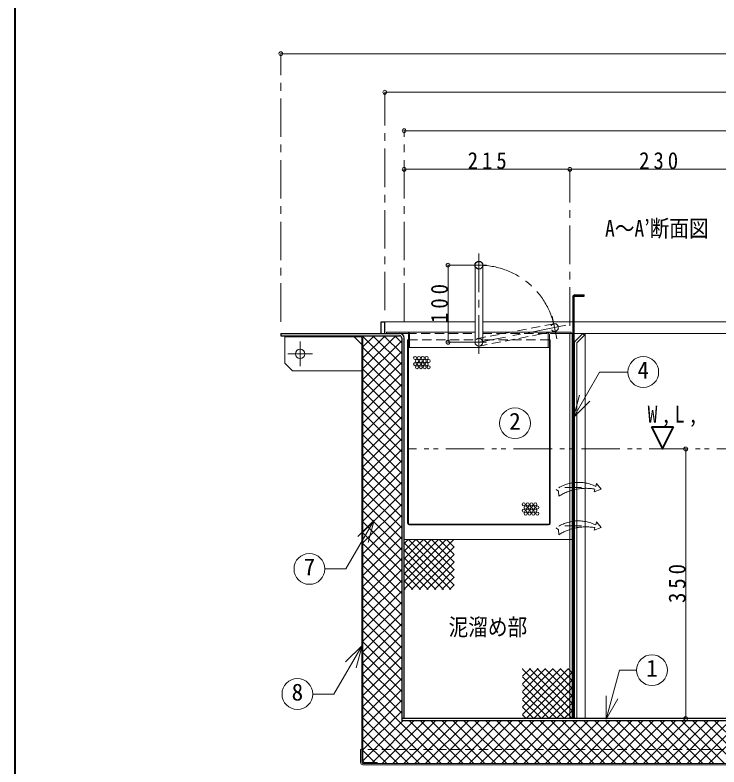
# Model space of a CAD drawing. Units: millimetres at full size, sheet at 1:10. Extents: x -2114 to 1936, y -1399 to 1411.
# Drawn here: x -2114 to -1200, y -906 to 70 of the extents above; entities that cross this region are included whole.
import ezdxf
from ezdxf.enums import TextEntityAlignment as Align

# ---------------------------------------------------------------- set-up
doc = ezdxf.new("R2010")
doc.units = ezdxf.units.MM
doc.header["$LTSCALE"] = 10
doc.header["$PDMODE"] = 32
doc.header["$PDSIZE"] = 5
for name, pattern in [('CHAIN1', [8, 5, -1, 1, -1]), ('DASHED1', [1.8, 1.2, -0.6]), ('DOUBLE_CHAIN1', [8.8, 5, -1, 0.6, -0.6, 0.6, -1])]:
    doc.linetypes.add(name, pattern=pattern)
doc.layers.add('0-0_ﾚｲﾔ1', color=4, linetype='Continuous', lineweight=9)
doc.styles.add('ＭＳ ゴシック', font='')
doc.styles.get('ＭＳ ゴシック').set_extended_font_data('MS Gothic')

msp = doc.modelspace()

# ---------------------------------------------------------------- linework, layer by layer
at = {"layer": '0-0_ﾚｲﾔ1', "color": 1, "lineweight": 40}
for p, q in [((-2113.92, -1398.64), (-2113.92, 1411.36)), ((-1287.71, -465.06), (-1259.14, -465.06))]:
    msp.add_line(p, q, dxfattribs=at)
at = {"layer": '0-0_ﾚｲﾔ1'}
for p, q in [((-548.92, 19.36), (-1768.92, 19.36)), ((-1633.92, -30.64), (-683.92, -30.64)), ((-708.92, -80.64), (-1608.92, -80.64)), ((-1608.92, -130.64), (-1393.92, -130.64)), ((-1393.92, -130.64), (-1163.92, -130.64)), ((-1551.92, -255.14), (-1551.92, -355.14)), ((-1633.92, -328.64), (-1516.92, -328.64)), ((-1506.92, -328.64), (-1390.17, -328.64)), ((-1388.67, -328.64), (-1160.17, -328.64)), ((-1763.92, -348.24), (-1763.92, -382.24)), ((-1663.92, -358.24), (-1673.92, -348.24)), ((-1663.54, -346.64), (-1611.92, -398.26)), ((-1663.1, -347.75), (-1661.99, -346.64)), ((-1662.32, -389.39), (-1619.56, -346.64)), ((-1662.32, -375.25), (-1633.71, -346.64)), ((-1662.32, -361.11), (-1647.85, -346.64)), ((-1649.4, -346.64), (-1611.92, -384.11)), ((-1635.26, -346.64), (-1611.92, -369.97)), ((-1621.12, -346.64), (-1611.92, -355.83)), ((-1604.92, -342.14), (-1516.92, -342.14)), ((-1506.92, -342.14), (-1418.84, -342.14)), ((-1390.92, -343.64), (-1390.17, -343.64)), ((-1388.67, -343.64), (-1163.92, -343.64)), ((-1373.92, -843.64), (-1373.92, -343.64)), ((-1662.32, -403.54), (-1611.92, -353.14)), ((-1604.42, -352.14), (-1603.42, -352.14)), ((-1604.42, -590.14), (-1604.42, -352.14)), ((-1420.42, -352.14), (-1419.42, -352.14)), ((-1419.42, -590.14), (-1419.42, -352.14)), ((-1662.32, -362), (-1611.92, -412.4)), ((-1662.32, -417.68), (-1611.92, -367.28)), ((-1603.42, -590.14), (-1603.42, -362.14)), ((-1601.92, -362.14), (-1421.92, -362.14)), ((-1420.42, -590.14), (-1420.42, -362.14)), ((-1662.32, -376.14), (-1611.92, -426.54)), ((-1763.92, -382.24), (-1753.92, -392.24)), ((-1662.32, -431.82), (-1611.92, -381.42)), ((-1662.32, -390.28), (-1611.92, -440.68)), ((-1753.92, -392.24), (-1663.92, -392.24)), ((-1662.32, -445.96), (-1611.92, -395.56)), ((-1662.32, -404.42), (-1611.92, -454.82)), ((-1662.32, -460.1), (-1611.92, -409.7)), ((-1662.32, -418.57), (-1611.92, -468.97)), ((-1662.32, -474.25), (-1611.92, -423.85)), ((-1662.32, -432.71), (-1611.92, -483.11)), ((-1662.32, -488.39), (-1611.92, -437.99)), ((-1662.32, -446.85), (-1611.92, -497.25)), ((-1662.32, -502.53), (-1611.92, -452.13)), ((-1662.32, -460.99), (-1611.92, -511.39)), ((-1662.32, -516.67), (-1611.92, -466.27)), ((-1662.32, -475.14), (-1611.92, -525.54)), ((-1662.32, -530.82), (-1611.92, -480.42)), ((-1662.32, -489.28), (-1611.92, -539.68)), ((-1662.32, -544.96), (-1611.92, -494.56)), ((-1243.42, -493.64), (-1243.42, -843.64)), ((-1662.32, -503.42), (-1611.92, -553.82)), ((-1662.32, -559.1), (-1611.92, -508.7)), ((-1662.32, -517.56), (-1611.92, -567.96)), ((-1662.32, -573.24), (-1611.92, -522.84)), ((-1662.32, -531.7), (-1611.92, -582.1)), ((-1662.32, -587.38), (-1611.92, -536.98)), ((-1662.32, -545.85), (-1611.92, -596.25)), ((-1662.32, -601.53), (-1611.92, -551.13)), ((-1662.32, -559.99), (-1611.92, -610.39)), ((-1662.32, -615.67), (-1611.92, -565.27)), ((-1662.32, -574.13), (-1611.92, -624.53)), ((-1662.32, -629.81), (-1611.92, -579.41)), ((-1662.32, -588.27), (-1611.92, -638.67)), ((-1662.32, -643.95), (-1611.92, -593.55)), ((-1421.42, -591.14), (-1602.42, -591.14)), ((-1421.42, -592.14), (-1602.42, -592.14)), ((-1662.32, -602.41), (-1611.92, -652.81)), ((-1662.32, -658.09), (-1611.92, -607.69)), ((-1608.92, -675.74), (-1544.32, -611.14)), ((-1608.92, -665.84), (-1554.22, -611.14)), ((-1608.92, -655.94), (-1564.12, -611.14)), ((-1608.92, -646.04), (-1574.02, -611.14)), ((-1608.92, -636.14), (-1583.92, -611.14)), ((-1608.92, -626.24), (-1593.82, -611.14)), ((-1608.92, -616.34), (-1603.72, -611.14)), ((-1390.17, -611.14), (-1608.92, -611.14)), ((-1603.24, -611.14), (-1543.92, -670.46)), ((-1593.34, -611.14), (-1543.92, -660.56)), ((-1583.44, -611.14), (-1543.92, -650.66)), ((-1573.54, -611.14), (-1543.92, -640.76)), ((-1563.64, -611.14), (-1543.92, -630.86)), ((-1553.74, -611.14), (-1543.92, -620.96)), ((-1662.32, -616.56), (-1611.92, -666.96)), ((-1662.32, -672.24), (-1611.92, -621.84)), ((-1608.92, -615.36), (-1548.14, -676.14)), ((-1599.42, -676.14), (-1543.92, -620.64)), ((-1662.32, -630.7), (-1611.92, -681.1)), ((-1608.92, -625.25), (-1558.04, -676.14)), ((-1589.52, -676.14), (-1543.92, -630.54)), ((-1662.32, -686.38), (-1611.92, -635.98)), ((-1608.92, -635.15), (-1567.94, -676.14)), ((-1579.62, -676.14), (-1543.92, -640.44)), ((-1662.32, -644.84), (-1611.92, -695.24)), ((-1662.32, -700.52), (-1611.92, -650.12)), ((-1608.92, -645.05), (-1577.84, -676.14)), ((-1569.72, -676.14), (-1543.92, -650.34)), ((-1662.32, -658.98), (-1611.92, -709.38)), ((-1608.92, -654.95), (-1587.74, -676.14)), ((-1559.82, -676.14), (-1543.92, -660.23)), ((-1662.32, -714.66), (-1611.92, -664.26)), ((-1662.32, -673.13), (-1611.92, -723.53)), ((-1608.92, -664.85), (-1597.64, -676.14)), ((-1549.92, -676.14), (-1543.92, -670.13)), ((-1662.32, -728.81), (-1611.92, -678.41)), ((-1608.92, -674.75), (-1607.54, -676.14)), ((-1662.32, -687.27), (-1611.92, -737.67)), ((-1662.32, -742.95), (-1611.92, -692.55)), ((-1662.32, -701.41), (-1611.92, -751.81)), ((-1662.32, -757.09), (-1611.92, -706.69)), ((-1662.32, -715.55), (-1611.92, -765.95)), ((-1662.32, -771.23), (-1611.92, -720.83)), ((-1662.32, -729.69), (-1611.92, -780.09)), ((-1662.32, -785.37), (-1611.92, -734.97)), ((-1662.32, -743.84), (-1611.92, -794.24)), ((-1662.32, -799.52), (-1611.92, -749.12)), ((-1662.32, -757.98), (-1611.92, -808.38)), ((-1662.32, -813.66), (-1611.92, -763.26)), ((-1662.32, -772.12), (-1611.92, -822.52)), ((-1662.32, -827.8), (-1611.92, -777.4)), ((-1455.17, -778.87), (-1454.93, -778.64)), ((-1455.17, -788.77), (-1445.03, -778.64)), ((-1455.17, -798.67), (-1435.13, -778.64)), ((-1455.17, -808.57), (-1425.24, -778.64)), ((-1455.17, -838.27), (-1395.54, -778.64)), ((-1455.17, -828.37), (-1405.44, -778.64)), ((-1455.17, -818.47), (-1415.34, -778.64)), ((-1455.17, -779.5), (-1391.04, -843.64)), ((-1446.14, -778.64), (-1390.17, -834.61)), ((-1436.24, -778.64), (-1390.17, -824.71)), ((-1426.34, -778.64), (-1390.17, -814.81)), ((-1416.44, -778.64), (-1390.17, -804.91)), ((-1406.54, -778.64), (-1390.17, -795.01)), ((-1396.64, -778.64), (-1390.17, -785.11)), ((-1662.32, -786.26), (-1611.92, -836.66)), ((-1455.17, -789.4), (-1400.94, -843.64)), ((-1450.64, -843.64), (-1390.17, -783.17)), ((-1662.32, -841.94), (-1611.92, -791.54)), ((-1455.17, -799.3), (-1410.84, -843.64)), ((-1440.74, -843.64), (-1390.17, -793.07)), ((-1662.32, -800.4), (-1560.69, -902.04)), ((-1662.32, -856.08), (-1611.92, -805.68)), ((-1455.17, -809.2), (-1420.74, -843.64)), ((-1430.84, -843.64), (-1390.17, -802.97)), ((-1662.32, -814.55), (-1574.83, -902.04)), ((-1662.32, -870.23), (-1611.92, -819.83)), ((-1455.17, -819.1), (-1430.64, -843.64)), ((-1420.94, -843.64), (-1390.17, -812.87)), ((-1662.32, -828.69), (-1588.97, -902.04)), ((-1455.17, -829), (-1440.54, -843.64)), ((-1411.04, -843.64), (-1390.17, -822.77)), ((-1662.32, -884.37), (-1611.92, -833.97)), ((-1455.17, -838.9), (-1450.44, -843.64)), ((-1401.14, -843.64), (-1390.17, -832.67)), ((-1662.32, -842.83), (-1603.12, -902.04)), ((-1662.32, -898.51), (-1610.45, -846.64)), ((-1650.11, -900.44), (-1596.31, -846.64)), ((-1637.56, -902.04), (-1582.16, -846.64)), ((-1623.42, -902.04), (-1568.02, -846.64)), ((-1609.28, -902.04), (-1553.88, -846.64)), ((-1601.95, -846.64), (-1546.55, -902.04)), ((-1595.14, -902.04), (-1539.74, -846.64)), ((-1587.81, -846.64), (-1532.41, -902.04)), ((-1580.99, -902.04), (-1525.59, -846.64)), ((-1573.66, -846.64), (-1518.26, -902.04)), ((-1566.85, -902.04), (-1511.45, -846.64)), ((-1559.52, -846.64), (-1504.12, -902.04)), ((-1552.71, -902.04), (-1497.31, -846.64)), ((-1545.38, -846.64), (-1489.98, -902.04)), ((-1538.57, -902.04), (-1483.17, -846.64)), ((-1531.24, -846.64), (-1475.84, -902.04)), ((-1524.43, -902.04), (-1469.03, -846.64)), ((-1517.1, -846.64), (-1461.7, -902.04)), ((-1510.28, -902.04), (-1454.88, -846.64)), ((-1502.95, -846.64), (-1447.55, -902.04)), ((-1496.14, -902.04), (-1440.74, -846.64)), ((-1488.81, -846.64), (-1433.41, -902.04)), ((-1482, -902.04), (-1426.6, -846.64)), ((-1474.67, -846.64), (-1419.27, -902.04)), ((-1467.86, -902.04), (-1412.46, -846.64)), ((-1460.53, -846.64), (-1405.13, -902.04)), ((-1453.72, -902.04), (-1398.32, -846.64)), ((-1446.38, -846.64), (-1390.98, -902.04)), ((-1439.57, -902.04), (-1384.17, -846.64)), ((-1432.24, -846.64), (-1376.84, -902.04)), ((-1425.43, -902.04), (-1370.03, -846.64)), ((-1418.1, -846.64), (-1362.7, -902.04)), ((-1411.29, -902.04), (-1355.89, -846.64)), ((-1403.96, -846.64), (-1348.56, -902.04)), ((-1397.15, -902.04), (-1341.75, -846.64)), ((-1389.82, -846.64), (-1334.42, -902.04)), ((-1383, -902.04), (-1327.6, -846.64)), ((-1375.67, -846.64), (-1320.27, -902.04)), ((-1368.86, -902.04), (-1313.46, -846.64)), ((-1361.53, -846.64), (-1306.13, -902.04)), ((-1354.72, -902.04), (-1299.32, -846.64)), ((-1347.39, -846.64), (-1291.99, -902.04)), ((-1340.58, -902.04), (-1285.18, -846.64)), ((-1333.25, -846.64), (-1277.85, -902.04)), ((-1326.44, -902.04), (-1271.04, -846.64)), ((-1319.11, -846.64), (-1263.71, -902.04)), ((-1312.29, -902.04), (-1256.89, -846.64)), ((-1304.96, -846.64), (-1249.56, -902.04)), ((-1298.15, -902.04), (-1242.75, -846.64)), ((-1290.82, -846.64), (-1235.42, -902.04)), ((-1284.01, -902.04), (-1228.61, -846.64)), ((-1276.68, -846.64), (-1221.28, -902.04)), ((-1269.87, -902.04), (-1214.47, -846.64)), ((-1262.54, -846.64), (-1207.14, -902.04)), ((-1255.73, -902.04), (-1200.33, -846.64)), ((-1248.39, -846.64), (-1192.99, -902.04)), ((-1241.58, -902.04), (-1186.18, -846.64)), ((-1234.25, -846.64), (-1178.85, -902.04)), ((-1227.44, -902.04), (-1172.04, -846.64)), ((-1220.11, -846.64), (-1164.71, -902.04)), ((-1213.3, -902.04), (-1157.9, -846.64)), ((-1205.97, -846.64), (-1150.57, -902.04)), ((-1662.32, -856.97), (-1617.26, -902.04)), ((-1662.32, -871.12), (-1631.4, -902.04)), ((-1662.32, -885.26), (-1647.14, -900.44)), ((-1662.14, -899.59), (-1661.47, -900.25))]:
    msp.add_line(p, q, dxfattribs=at)
at = {"layer": '0-0_ﾚｲﾔ1', "linetype": 'CHAIN1'}
for p, q in [((-1768.92, -328.64), (-1768.92, 19.36)), ((-1633.92, -313.64), (-1633.92, -30.64)), ((-1608.92, -328.64), (-1608.92, -80.64)), ((-1393.92, -333.64), (-1393.92, -130.64)), ((-1511.92, -240.14), (-1511.92, -370.14)), ((-1551.92, -255.14), (-1496.92, -255.14)), ((-1416.62, -321.33), (-1410.9, -350.78)), ((-1399.03, -333.19), (-1511.92, -355.14)), ((-1743.92, -386.24), (-1743.92, -354.24)), ((-1551.92, -355.14), (-1496.92, -355.14)), ((-1759.92, -370.24), (-1727.92, -370.24)), ((-1378.67, -543.64), (-1400.17, -543.64)), ((-1378.67, -593.64), (-1400.17, -593.64))]:
    msp.add_line(p, q, dxfattribs=at)
at = {"layer": '0-0_ﾚｲﾔ1', "color": 7, "lineweight": 18}
for p, q in [((-1516.92, -255.14), (-1516.92, -355.14)), ((-1506.92, -255.14), (-1506.92, -355.14)), ((-1763.92, -348.24), (-1763.92, -346.64)), ((-1665.52, -348.24), (-1763.92, -348.24)), ((-1663.92, -900.44), (-1663.92, -349.84)), ((-1662.32, -898.84), (-1662.32, -349.84)), ((-1631.92, -342.14), (-1631.92, -343.64)), ((-1631.92, -342.14), (-1604.92, -342.14)), ((-1604.92, -343.64), (-1614.92, -343.64)), ((-1603.42, -362.14), (-1603.42, -345.14)), ((-1601.92, -345.14), (-1601.92, -362.14)), ((-1420.42, -362.14), (-1420.42, -345.14)), ((-1418.92, -343.64), (-1390.92, -343.64)), ((-1418.84, -342.14), (-1391.92, -342.14)), ((-1393.92, -843.64), (-1393.92, -343.64)), ((-1391.92, -343.64), (-1391.92, -342.14)), ((-1390.92, -843.64), (-1390.92, -343.64)), ((-1386.16, -352.88), (-1376.92, -343.64)), ((-1384.04, -355), (-1374.8, -345.76)), ((-1376.92, -343.64), (-1374.8, -345.76)), ((-1387.92, -357.12), (-1387.92, -843.64)), ((-1384.92, -357.12), (-1384.92, -843.64)), ((-1603.42, -362.14), (-1601.92, -362.14)), ((-1389.23, -452.68), (-1355.26, -393.84)), ((-1355.26, -393.84), (-1318.57, -393.84)), ((-1389.23, -452.68), (-1381.46, -423.71)), ((-1389.23, -452.68), (-1368.02, -431.47)), ((-1648.01, -586.14), (-1684.51, -649.36)), ((-1648.01, -586.14), (-1669.22, -607.35)), ((-1648.01, -586.14), (-1655.78, -615.12)), ((-1608.92, -675.74), (-1544.32, -611.14)), ((-1608.92, -665.84), (-1554.22, -611.14)), ((-1608.92, -655.94), (-1564.12, -611.14)), ((-1608.92, -646.04), (-1574.02, -611.14)), ((-1608.92, -636.14), (-1583.92, -611.14)), ((-1608.92, -626.24), (-1593.82, -611.14)), ((-1608.92, -616.34), (-1603.72, -611.14)), ((-1603.24, -611.14), (-1543.92, -670.46)), ((-1593.34, -611.14), (-1543.92, -660.56)), ((-1583.44, -611.14), (-1543.92, -650.66)), ((-1573.54, -611.14), (-1543.92, -640.76)), ((-1563.64, -611.14), (-1543.92, -630.86)), ((-1553.74, -611.14), (-1543.92, -620.96)), ((-1608.92, -615.36), (-1548.14, -676.14)), ((-1599.42, -676.14), (-1543.92, -620.64)), ((-1608.92, -625.25), (-1558.04, -676.14)), ((-1589.52, -676.14), (-1543.92, -630.54)), ((-1608.92, -635.15), (-1567.94, -676.14)), ((-1579.62, -676.14), (-1543.92, -640.44)), ((-1711.84, -649.36), (-1684.51, -649.36)), ((-1608.92, -645.05), (-1577.84, -676.14)), ((-1569.72, -676.14), (-1543.92, -650.34)), ((-1608.92, -654.95), (-1587.74, -676.14)), ((-1559.82, -676.14), (-1543.92, -660.23)), ((-1608.92, -664.85), (-1597.64, -676.14)), ((-1549.92, -676.14), (-1543.92, -670.13)), ((-1608.92, -674.75), (-1607.54, -676.14)), ((-1663.6, -748.6), (-1700.11, -811.83)), ((-1663.6, -748.6), (-1684.82, -769.81)), ((-1663.6, -748.6), (-1671.37, -777.58)), ((-1346.5, -844.2), (-1329.51, -780.8)), ((-1307.25, -780.8), (-1329.51, -780.8)), ((-1727.43, -811.83), (-1700.11, -811.83)), ((-1346.5, -844.2), (-1346.5, -814.2)), ((-1346.5, -844.2), (-1331.5, -818.22)), ((-1663.92, -883.64), (-1665.52, -883.64)), ((-1665.52, -900.44), (-1665.52, -883.64)), ((-1662.32, -902.04), (-655.52, -902.04)), ((-1662.32, -903.64), (-655.52, -903.64)), ((-1660.72, -900.44), (-1643.92, -900.44)), ((-1643.92, -900.44), (-1643.92, -902.04))]:
    msp.add_line(p, q, dxfattribs=at)
at = {"layer": '0-0_ﾚｲﾔ1', "color": 5, "lineweight": 25}
for p, q in [((-1390.17, -296.64), (-1390.17, -843.64)), ((-1388.67, -296.64), (-1388.67, -843.64)), ((-1387.17, -293.64), (-1375.17, -293.64)), ((-1387.17, -295.14), (-1375.17, -295.14)), ((-1375.17, -295.14), (-1375.17, -293.64)), ((-1638.92, -343.64), (-1638.92, -328.64)), ((-1638.92, -328.64), (-1633.92, -328.64)), ((-1633.92, -343.64), (-1633.92, -328.64)), ((-1768.92, -343.64), (-1768.92, -346.64)), ((-1768.92, -343.64), (-1614.92, -343.64)), ((-1768.92, -346.64), (-1614.92, -346.64)), ((-1611.92, -349.64), (-1611.92, -846.64)), ((-1608.92, -843.64), (-1608.92, -349.64)), ((-705.92, -843.64), (-1611.92, -843.64)), ((-705.92, -846.64), (-1611.92, -846.64))]:
    msp.add_line(p, q, dxfattribs=at)
at = {"layer": '0-0_ﾚｲﾔ1', "linetype": 'DASHED1'}
for p, q in [((-1414.71, -331.15), (-1512.88, -350.23)), ((-1412.81, -340.96), (-1510.97, -360.04)), ((-1604.92, -343.64), (-1516.92, -343.64)), ((-1506.92, -343.64), (-1421.52, -343.64)), ((-1603.42, -352.14), (-1516.92, -352.14)), ((-1420.42, -352.14), (-1506.92, -352.14)), ((-653.92, -883.64), (-1663.92, -883.64))]:
    msp.add_line(p, q, dxfattribs=at)
at = {"layer": '0-0_ﾚｲﾔ1', "linetype": 'DOUBLE_CHAIN1'}
for p, q in [((-888.92, -493.64), (-1603.92, -493.64)), ((-1362.42, -549.25), (-1361.35, -545.74)), ((-1353.11, -595.68), (-1362.42, -599.25)), ((-1362.42, -599.25), (-1361.35, -595.74))]:
    msp.add_line(p, q, dxfattribs=at)
at = {"layer": '0-0_ﾚｲﾔ1', "color": 7, "linetype": 'DASHED1', "lineweight": 18}
for p, q in [((-1388.67, -531.14), (-1390.17, -531.14)), ((-1388.67, -556.14), (-1390.17, -556.14)), ((-1388.67, -581.14), (-1390.17, -581.14)), ((-1388.67, -606.14), (-1390.17, -606.14))]:
    msp.add_line(p, q, dxfattribs=at)
at = {"layer": '0-0_ﾚｲﾔ1', "color": 7, "lineweight": 18}
msp.add_lwpolyline([(-1421.92, -345.14), (-1421.92, -362.14), (-1420.42, -362.14)], dxfattribs=at)
at = {"layer": '0-0_ﾚｲﾔ1', "color": 1, "lineweight": 40}
msp.add_lwpolyline([(-1287.71, -465.06), (-1273.42, -493.64), (-1259.14, -465.06)], dxfattribs=at)
at = {"layer": '0-0_ﾚｲﾔ1', "linetype": 'DOUBLE_CHAIN1'}
for points in [[(-1411.66, -546.2), (-1408.77, -548.57), (-1408.35, -555.08)], [(-1360.3, -542.29), (-1359.09, -538.35), (-1353.11, -545.68), (-1362.42, -549.25)], [(-1360.3, -592.29), (-1359.09, -588.35), (-1353.11, -595.68)], [(-1411.66, -596.2), (-1408.77, -598.57), (-1408.35, -605.08)]]:
    msp.add_lwpolyline(points, dxfattribs=at)
at = {"layer": '0-0_ﾚｲﾔ1', "color": 5, "lineweight": 25}
msp.add_circle((-1511.92, -255.14), 5, dxfattribs=at)
at = {"layer": '0-0_ﾚｲﾔ1', "linetype": 'DASHED1'}
msp.add_circle((-1413.76, -336.06), 5, dxfattribs=at)
at = {"layer": '0-0_ﾚｲﾔ1'}
for centre, radius in [((-1743.92, -370.24), 6), ((-1594.66, -375.58), 2), ((-1592.16, -379.58), 2), ((-1589.66, -375.58), 2), ((-1587.16, -379.58), 2), ((-1584.66, -375.58), 2), ((-1582.16, -379.58), 2), ((-1579.66, -375.58), 2), ((-1577.16, -379.58), 2), ((-1594.66, -383.58), 2), ((-1592.16, -387.58), 2), ((-1589.66, -383.58), 2), ((-1587.16, -387.58), 2), ((-1584.66, -383.58), 2), ((-1582.16, -387.58), 2), ((-1579.66, -383.58), 2), ((-1577.16, -387.58), 2), ((-1453.66, -565.65), 2), ((-1448.66, -565.65), 2), ((-1443.66, -565.65), 2), ((-1438.66, -565.65), 2), ((-1453.66, -573.65), 2), ((-1451.16, -569.65), 2), ((-1451.16, -577.65), 2), ((-1448.66, -573.65), 2), ((-1446.16, -569.65), 2), ((-1446.16, -577.65), 2), ((-1443.66, -573.65), 2), ((-1441.16, -569.65), 2), ((-1441.16, -577.65), 2), ((-1438.66, -573.65), 2), ((-1436.16, -569.65), 2), ((-1436.16, -577.65), 2)]:
    msp.add_circle(centre, radius, dxfattribs=at)
at = {"layer": '0-0_ﾚｲﾔ1', "color": 7, "lineweight": 18}
for centre in [(-1298.57, -393.84), (-1465.06, -460.28), (-1731.84, -649.36), (-1287.25, -780.8), (-1747.43, -811.83)]:
    msp.add_circle(centre, 20, dxfattribs=at)
at = {"layer": '0-0_ﾚｲﾔ1', "linetype": 'CHAIN1'}
msp.add_arc((-1511.92, -355.14), 100, 12.5, 90, dxfattribs=at)
at = {"layer": '0-0_ﾚｲﾔ1', "color": 5, "lineweight": 25}
for centre, radius, start, end in [((-1387.17, -296.64), 3, 90, 180), ((-1387.17, -296.64), 1.5, 90, 180), ((-1614.92, -349.64), 6, 0, 90), ((-1614.92, -349.64), 3, 0, 90)]:
    msp.add_arc(centre, radius, start, end, dxfattribs=at)
at = {"layer": '0-0_ﾚｲﾔ1', "color": 7, "lineweight": 18}
for centre, radius, start, end in [((-1665.52, -349.84), 3.2, 0, 90), ((-1665.52, -349.84), 1.6, 0, 90), ((-1604.92, -345.14), 3, 0, 90), ((-1604.92, -345.14), 1.5, 0, 90), ((-1418.92, -345.14), 3, 90, 180), ((-1418.92, -345.14), 1.5, 90, 180), ((-1511.92, -355.14), 5, 180, 0), ((-1381.92, -357.12), 6, 135, 180), ((-1381.92, -357.12), 3, 135, 180), ((-1662.32, -900.44), 3.2, 180, 270), ((-1660.72, -898.84), 3.2, 180, 270), ((-1662.32, -900.44), 1.6, 180, 270), ((-1660.72, -898.84), 1.6, 180, 270)]:
    msp.add_arc(centre, radius, start, end, dxfattribs=at)
at = {"layer": '0-0_ﾚｲﾔ1', "linetype": 'DASHED1'}
msp.add_arc((-1511.92, -355.14), 5, 0, 180, dxfattribs=at)
at = {"layer": '0-0_ﾚｲﾔ1', "linetype": 'DOUBLE_CHAIN1'}
for centre, radius, start, end in [((-1382.7, -587.26), 50.24, 63.51421, 125.1912), ((-1372.74, -611.39), 66.63, 80.16053, 122.31019), ((-1382.7, -637.26), 50.24, 63.51421, 125.1912), ((-1372.74, -661.39), 66.63, 80.16053, 122.31019)]:
    msp.add_arc(centre, radius, start, end, dxfattribs=at)
at = {"layer": '0-0_ﾚｲﾔ1'}
for centre, radius, start, end in [((-1602.42, -590.14), 2, 180, 270), ((-1602.42, -590.14), 1, 180, 270), ((-1421.42, -590.14), 2, 270, 0), ((-1421.42, -590.14), 1, 270, 0)]:
    msp.add_arc(centre, radius, start, end, dxfattribs=at)
for p in [(-1768.92, 19.36), (-1633.92, -30.64), (-1608.92, -80.64), (-1608.92, -130.64), (-1393.92, -130.64), (-1551.92, -255.14), (-1551.92, -355.14), (-1243.42, -493.64), (-1243.42, -843.64)]:
    msp.add_point(p, dxfattribs=at)

# ---------------------------------------------------------------- texts
at = {"layer": '0-0_ﾚｲﾔ1', "color": 7, "style": 'ＭＳ ゴシック', "width": 0.85}
for s, p in [('A～A’断面図', (-1348.21, -224.92)), ('泥溜め部', (-1551.17, -742.39))]:
    msp.add_text(s, height=21.99, dxfattribs=at).set_placement(p, align=Align.BOTTOM_LEFT)
at = {"layer": '0-0_ﾚｲﾔ1', "color": 7, "style": 'ＭＳ ゴシック'}
for s, p in [('4', (-1306.07, -408.84)), ('2', (-1472.56, -475.28)), ('7', (-1739.34, -664.36)), ('1', (-1294.75, -795.8)), ('8', (-1754.93, -826.83))]:
    msp.add_text(s, height=21.99, dxfattribs=at).set_placement(p, align=Align.BOTTOM_LEFT)
at = {"layer": '0-0_ﾚｲﾔ1', "color": 7, "char_height": 21.99, "attachment_point": 7, "style": 'ＭＳ ゴシック'}
for s, insert in [('\\T1.38;\\W0.9;215', (-1526.42, -130.64)), ('\\T1.38;\\W0.9;230', (-1303.92, -130.64)), ('\\T1.38;\\W0.85;W,L,', (-1292.89, -465.06))]:
    msp.add_mtext(s, dxfattribs=dict(at, insert=insert))
at = {"layer": '0-0_ﾚｲﾔ1', "color": 7, "char_height": 21.99, "attachment_point": 7, "rotation": 90, "style": 'ＭＳ ゴシック'}
for s, insert in [('\\T1.38;\\W0.9;100', (-1551.92, -330.14)), ('\\T1.38;\\W0.9;350', (-1243.42, -693.64))]:
    msp.add_mtext(s, dxfattribs=dict(at, insert=insert))

doc.saveas('drawing.dxf')
